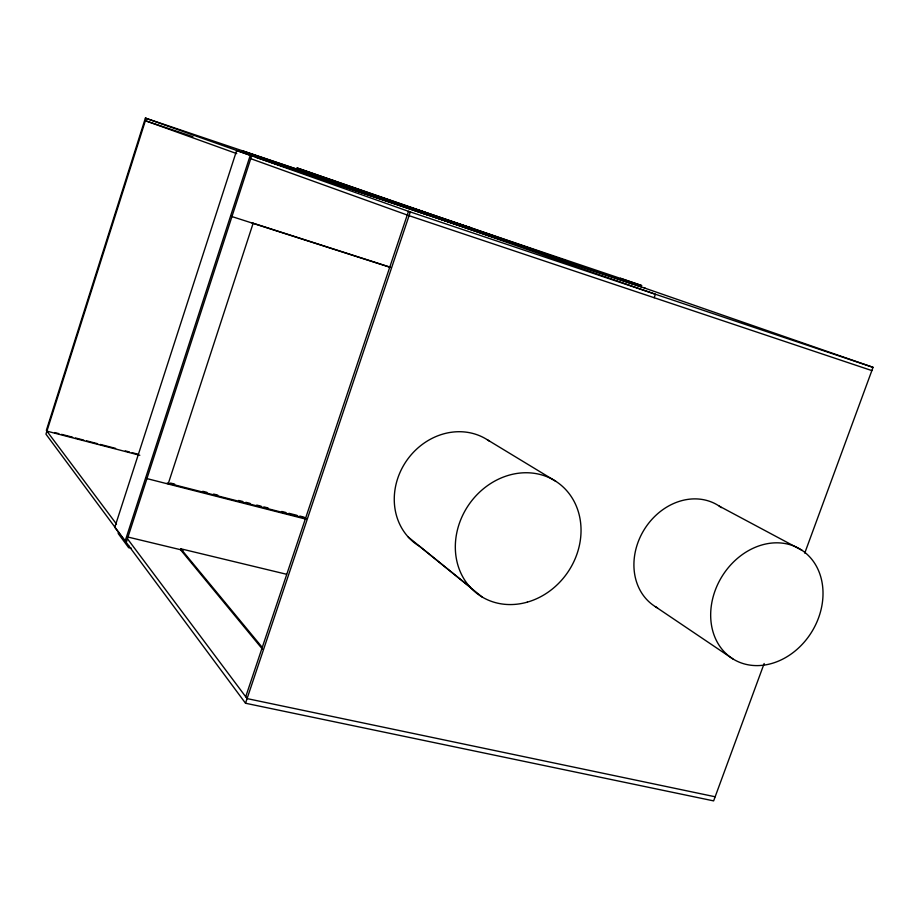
<?xml version="1.0" encoding="UTF-8"?>
<svg xmlns="http://www.w3.org/2000/svg" width="919" height="919" viewBox="0 0 919 919"><rect width="100%" height="100%" fill="white"/><g stroke="black" fill="none" stroke-linecap="round" stroke-linejoin="round"><path stroke-width="1.38" d="M297.239 169.257L145.386 118.114L46.352 430.391L116.495 524.117M146.121 118.367L45.95 434.159L245.522 703.242L713.638 800.886L764.16 663.495M236.642 150.532L114.783 527.322L125.099 541.234L126.5 541.567L251.657 155.828L236.642 150.532L238.01 150.992M118.631 532.158L118.195 533.514L128.568 547.552L131.36 548.218M241.651 152.209L242.111 150.796L641.588 285.533L641.129 286.843L255.367 157.08L255.838 155.621L242.111 150.796M125.099 541.234L250.255 155.357L251.657 155.828M128.568 547.552L129.028 546.162M168.154 484.014L253.104 223.374L252.013 222.857L389.782 267.05M455.525 224.121L469.081 228.854L469.54 227.487L297.136 167.982L296.768 169.119L372.161 195.506M286.521 574.26L180.802 548.792L180.503 549.7L262.489 649.17M332.218 181.054L332.586 179.929M245.718 696.763L408.484 211.324L873.05 367.336L804.745 553.112M245.522 703.242L410.311 211.979L145.386 118.114M620.038 279.525L620.486 278.239L641.588 285.533M654.179 297.722L655.396 294.252L432.114 216.206M715.154 796.773L247.085 698.601L127.661 539.039M127.178 536.868L183.007 550.297M170.509 483.061L174.679 484.129M202.777 491.297L206.947 492.366M213.61 494.066L217.78 495.134M238.63 500.453L242.811 501.521M245.867 502.302L250.037 503.371M256.711 505.071L261.157 506.208M263.925 506.92L268.095 507.977M281.742 511.458L285.912 512.526M288.945 513.307L297.032 515.364M299.812 516.076L304.235 517.213M167.247 483.003L306.165 518.454M146.132 478.397L305.912 519.143M54.658 432.55L58.816 433.63M61.584 434.354L72.658 437.226M75.427 437.949L83.732 440.109M86.501 440.833L97.586 443.705M100.355 444.428L115.587 448.392M125.283 450.907L129.43 451.987M132.198 452.711L137.747 454.147M46.903 431.137L139.814 455.273M231.071 216.298L390.644 267.486M871.855 370.587L409.07 215.678L250.175 158.47M364.694 191.991L470.585 227.659M258.182 157.884L266.326 160.618M271.231 162.307L632.157 283.73M644.196 287.877L645.345 288.267M192.921 136.713L145.374 120.722L236.734 153.622M469.425 227.257L565.426 260.582M608.78 275.62L873.05 367.336M297.136 167.982L427.829 213.449M408.518 208.222L427.369 214.816M719.244 506.116L802.046 550.343A64.364 52.739 -58.4 0 1 787.158 656.648A64.364 52.739 -58.4 0 1 711.329 605.678A64.364 52.739 -58.4 0 1 802.046 550.343M487.438 439.833L555.754 481.269M655.281 606.597L732.902 658.923M408.277 537.075L470.011 587.057M482.13 597.005L419.661 546.414A63.181 56.277 -55.1 0 1 405.865 461.775A63.181 56.277 -55.1 0 1 489.632 441.327M180.802 548.792L261.926 647.01M124.904 539.419L126.5 541.567M657.533 607.907A59.563 50.028 -58.5 0 1 644.69 528.85A59.563 50.028 -58.5 0 1 721.369 507.633M527.265 602.152A68.603 59.907 -55.3 0 0 567.505 491.596A68.603 59.907 -55.3 0 0 459.764 522.245A68.603 59.907 -55.3 0 0 527.265 602.152"/></g></svg>
